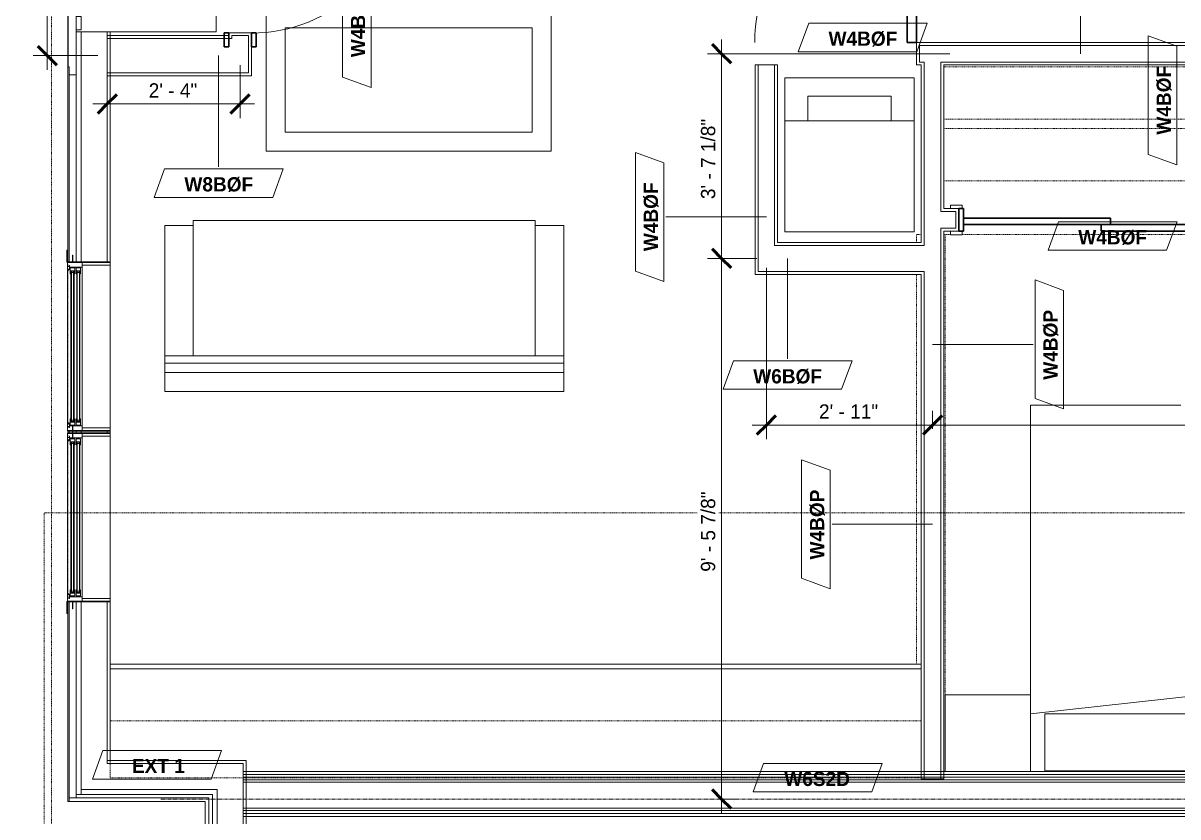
# Model space of a CAD drawing. Header units: inches. Extents: x -4010 to -1814, y 9846 to 12241.
# Drawn here: x -3870.2 to -3627, y 11544.3 to 11711.6 of the extents above; entities that cross this region are included whole.
import ezdxf

# ---------------------------------------------------------------- set-up
doc = ezdxf.new("R2010")
doc.units = ezdxf.units.IN
doc.header["$MEASUREMENT"] = 0
for name, pattern in [('Aligning Line 1_8_', [0.25, 0.125, -0.125]), ('Aligning Line 1_8__2_', [0.25, 0.125, -0.125]), ('Dash', [0.25, 0.125, -0.125]), ('Dash 3_32_', [0.1875, 0.09375, -0.09375])]:
    doc.linetypes.add(name, pattern=pattern)
for name, color, linetype, lineweight in [('0-1', 7, 'Continuous', 5), ('0-2', 7, 'Continuous', 9), ('A-ANNO-DIMS', 211, 'Continuous', 9), ('A-ANNO-DIMS-32', 211, 'Continuous', 9), ('A-DETL-1', 90, 'Dash 3_32_', 18), ('A-DETL-GENF-HDLN-1', 7, 'Dash', 9), ('A-DETL-GENF-HDLN-2', 1, 'Continuous', 18), ('A-DOOR-3', 31, 'Continuous', 9), ('A-DOOR-4', 31, 'Continuous', 30), ('A-DOOR-FRAM-3', 31, 'Continuous', 30), ('A-GENM-1', 7, 'Continuous', 9), ('A-GLAZ', 151, 'Continuous', 18), ('A-GLAZ-1', 10, 'Continuous', 30), ('A-GLAZ-2', 7, 'Continuous', 9), ('A-WALL', 113, 'Continuous', 18), ('A-WALL-1', 7, 'Continuous', 9), ('A-WALL-2', 250, 'Continuous', 18), ('A-WALL-3', 113, 'Continuous', 9), ('A-WALL-IDEN', 211, 'Continuous', 9), ('G-ANNO-SYMB-1', 147, 'Aligning Line 1_8_', 9), ('G-ANNO-SYMB-2', 147, 'Aligning Line 1_8__2_', 9), ('I-FURN', 30, 'Continuous', 9), ('I-FURN-HDLN', 30, 'Dash', 9), ('I-WALL-3', 7, 'Continuous', 9), ('I-WALL-4', 2, 'Continuous', 9), ('P-SANR-FIXT', 6, 'Continuous', 9), ('Q-CASE', 31, 'Continuous', 9), ('Q-CASE-HDLN', 31, 'Dash', 9)]:
    doc.layers.add(name, color=color, linetype=linetype, lineweight=lineweight)
doc.styles.add('Century Gothic', font='ufonts.com_century-gothic.ttf', dxfattribs={"height": 3})
doc.styles.add('Century Gothic_B_1', font='GOTHICB.TTF', dxfattribs={"height": 3})
doc.dimstyles.new('OD_1__HACK_2', dxfattribs={"dimscale": 12, "dimtxt": 3.132505, "dimasz": 0.333333, "dimexe": 0.25, "dimexo": 0.166667, "dimgap": 0.041667, "dimtad": 1, "dimdec": 4, "dimrnd": 0.0625, "dimzin": 3, "dimdsep": 46, "dimlunit": 4, "dimtxsty": 'Century Gothic', "dimblk1": 'OBLIQUE', "dimblk2": 'OBLIQUE', "dimsah": 1, "dimcen": 0.09, "dimdle": 0.25, "dimazin": 0, "dimtfac": 1, "dimtdec": 4, "dimtix": 1, "dimtmove": 0, "dimatfit": 3, "dimfxl": 1, "dimtvp": 1, "dimtfill": 1, "dimfrac": 2, "dimtolj": 1, "dimtzin": 0, "dimarcsym": 2})
doc.dimstyles.new('OD_1__HACK_2_1', dxfattribs={"dimscale": 12, "dimtxt": 3.132505, "dimasz": 0.333333, "dimexe": 0.25, "dimexo": 0.166667, "dimgap": 0.041667, "dimtad": 1, "dimdec": 4, "dimrnd": 0.0625, "dimzin": 3, "dimdsep": 46, "dimlunit": 4, "dimtxsty": 'Century Gothic', "dimblk1": 'OBLIQUE', "dimblk2": 'OBLIQUE', "dimsah": 1, "dimcen": 0.09, "dimdle": 0.25, "dimazin": 0, "dimtfac": 1, "dimtdec": 4, "dimtix": 1, "dimtmove": 0, "dimatfit": 3, "dimfxl": 1, "dimtvp": 1, "dimtfill": 1, "dimfrac": 2, "dimtolj": 1, "dimtzin": 0, "dimarcsym": 2})

# ---------------------------------------------------------------- blocks, each defined once
blk = doc.blocks.new('Window-Double_Hung-Marvin-Essential - ESDH3066 - 2nd Floor-3033825-UNIT PLANS - 2ND _ 3RD FLOOR')
at = {"layer": 'A-DETL-GENF-HDLN-1'}
blk.add_line((16.1, 4.47), (-16.5, 4.47), dxfattribs=at)
at = {"layer": 'A-DETL-GENF-HDLN-2'}
for p, q in [((-19.25, 3.48), (-19.25, 3.44)), ((-17.75, 3.48), (-19.25, 3.48)), ((-19.25, 3.44), (-17.9, 3.44)), ((-17.9, 3.44), (-17.9, 3.33)), ((-17.9, 3.33), (-17.75, 3.33)), ((-17.75, 4.53), (-17.16, 4.53)), ((-17.75, 4.53), (-17.75, 1.44)), ((-17.08, 4.12), (-17.16, 4.53)), ((-17.08, 4.12), (-16.19, 4.12)), ((-16.85, 4.5), (-16.85, 4.12)), ((-16.3, 4.5), (-16.85, 4.5)), ((-16.38, 4.02), (-16.72, 4.02)), ((-16.72, 4.02), (-16.72, 1.44)), ((-15.34, 3.94), (-16.56, 3.94)), ((-16.56, 3), (-16.56, 3.94)), ((-16.56, 3), (-15.34, 3)), ((-15.34, 2.72), (-16.56, 2.72)), ((-16.56, 1.78), (-16.56, 2.72)), ((-16.38, 4.12), (-16.38, 4.02)), ((-16.3, 4.26), (-16.3, 4.5)), ((-16.18, 4.26), (-16.3, 4.26)), ((-16.19, 4.22), (-16.1, 4.22)), ((-16.19, 4.12), (-16.19, 4.22)), ((-16.18, 4.47), (-16.1, 4.47)), ((-16.18, 4.47), (-16.18, 4.26)), ((-16.1, 4.22), (-16.1, 4.47)), ((-15.94, 3.12), (-15.94, 3.84)), ((-15.94, 3.84), (-15.28, 3.84)), ((-15.28, 3.12), (-15.94, 3.12)), ((-15.94, 1.9), (-15.94, 2.62)), ((-15.94, 2.62), (-15.28, 2.62)), ((-15.84, 3.13), (-15.84, 3.82)), ((-15.84, 1.91), (-15.84, 2.6)), ((-15.54, 3.26), (-15.54, 3.7)), ((-15.54, 2.04), (-15.54, 2.48)), ((-15.34, 3.94), (-15.28, 3.88)), ((-15.34, 3), (-15.28, 3.06)), ((-15.34, 2.72), (-15.28, 2.66)), ((-15.28, 3.84), (-15.28, 3.88)), ((-15.28, 3.06), (-15.28, 3.12)), ((-15.28, 2.62), (-15.28, 2.66)), ((15.34, 3.94), (15.28, 3.88)), ((15.28, 3.84), (15.28, 3.88)), ((15.94, 3.84), (15.28, 3.84)), ((15.28, 3.06), (15.28, 3.12)), ((15.28, 3.12), (15.94, 3.12)), ((15.34, 3), (15.28, 3.06)), ((15.34, 2.72), (15.28, 2.66)), ((15.28, 2.62), (15.28, 2.66)), ((15.94, 2.62), (15.28, 2.62)), ((15.34, 3.94), (16.56, 3.94)), ((16.56, 3), (15.34, 3)), ((15.34, 2.72), (16.56, 2.72)), ((15.54, 3.26), (15.54, 3.7)), ((15.54, 2.04), (15.54, 2.48)), ((15.84, 3.13), (15.84, 3.82)), ((15.84, 1.91), (15.84, 2.6)), ((15.94, 3.12), (15.94, 3.84)), ((15.94, 1.9), (15.94, 2.62)), ((16.18, 4.47), (16.1, 4.47)), ((16.1, 4.22), (16.1, 4.47)), ((16.19, 4.22), (16.1, 4.22)), ((16.18, 4.47), (16.18, 4.26)), ((16.18, 4.26), (16.3, 4.26)), ((16.19, 4.12), (16.19, 4.22)), ((17.08, 4.12), (16.19, 4.12)), ((16.3, 4.26), (16.3, 4.5)), ((16.3, 4.5), (16.85, 4.5)), ((16.38, 4.12), (16.38, 4.02)), ((16.38, 4.02), (16.72, 4.02)), ((16.56, 3), (16.56, 3.94)), ((16.56, 1.78), (16.56, 2.72)), ((16.72, 4.02), (16.72, 1.44)), ((16.85, 4.5), (16.85, 4.12)), ((17.08, 4.12), (17.16, 4.53)), ((17.75, 4.53), (17.16, 4.53)), ((17.75, 4.53), (17.75, 1.44)), ((17.75, 3.48), (19.25, 3.48)), ((17.9, 3.33), (17.75, 3.33)), ((17.9, 3.44), (17.9, 3.33)), ((19.25, 3.44), (17.9, 3.44)), ((19.25, 3.48), (19.25, 3.44)), ((-16.72, 1.44), (-17.75, 1.44)), ((-17.13, 1.41), (-17.13, -4.44)), ((-16.56, 1.78), (-15.34, 1.78)), ((-15.28, 1.9), (-15.94, 1.9)), ((-15.34, 1.78), (-15.28, 1.84)), ((-15.28, 1.84), (-15.28, 1.9)), ((15.28, 1.84), (15.28, 1.9)), ((15.28, 1.9), (15.94, 1.9)), ((15.34, 1.78), (15.28, 1.84)), ((16.56, 1.78), (15.34, 1.78)), ((16.72, 1.44), (17.75, 1.44)), ((17.12, -4.44), (17.12, 1.41)), ((-17.13, -4.44), (-17.75, -4.44)), ((17.12, -4.44), (17.75, -4.44))]:
    blk.add_line(p, q, dxfattribs=at)
at = {"layer": 'A-GLAZ'}
for p, q in [((15.84, 3.82), (-15.84, 3.82)), ((15.84, 3.7), (-15.84, 3.7)), ((15.84, 3.26), (-15.84, 3.26)), ((15.84, 3.13), (-15.84, 3.13)), ((15.84, 2.6), (-15.84, 2.6)), ((15.84, 2.48), (-15.84, 2.48)), ((15.84, 2.04), (-15.84, 2.04)), ((15.84, 1.91), (-15.84, 1.91))]:
    blk.add_line(p, q, dxfattribs=at)
at = {"layer": 'A-GLAZ-1'}
for p, q in [((-17.75, 4.53), (-17.75, 1.44)), ((17.75, 1.44), (17.75, 4.53)), ((-17.75, 1.41), (-17.75, -4.44)), ((17.75, -4.44), (17.75, 1.41))]:
    blk.add_line(p, q, dxfattribs=at)
at = {"layer": 'A-GLAZ-2'}
for p, q in [((17.75, 4.53), (-17.75, 4.53)), ((20.27, 4.69), (17.75, 4.69)), ((17.75, 4.69), (17.75, 4.53)), ((17.75, 4.44), (20.27, 4.44)), ((20.27, 4.44), (20.27, 4.69)), ((-17.75, 1.44), (17.75, 1.44)), ((-17.75, -4.44), (17.75, -4.44))]:
    blk.add_line(p, q, dxfattribs=at)
blk = doc.blocks.new('Perforated Panel at Magic-Pak - hvac panel - 3rd floor-2505075-UNIT PLANS - 2ND _ 3RD FLOOR')
at = {"layer": 'A-GLAZ-2'}
for p, q in [((-19.01, 4.44), (19.01, 4.44)), ((-19.01, 4.37), (-19.01, 4.44)), ((19.01, 4.37), (-19.01, 4.37)), ((19.01, 4.44), (19.01, 4.37))]:
    blk.add_line(p, q, dxfattribs=at)
blk = doc.blocks.new('V-Series_EWC4_SPVU_RFA_2015 - 2ND AND 3RD FLOOR-2226480-UNIT PLANS - 2ND _ 3RD FLOOR')
at = {"layer": 'A-GENM-1'}
for p, q in [((-3829.54, 11737.59), (-3858.97, 11737.59)), ((-3858.97, 11737.59), (-3858.97, 11737.15)), ((-3829.54, 11709.71), (-3829.54, 11737.59)), ((-3858.97, 11734.36), (-3858.97, 11737.15)), ((-3858.97, 11737.15), (-3857.97, 11737.15)), ((-3857.97, 11737.15), (-3857.97, 11734.36)), ((-3857.97, 11734.36), (-3858.97, 11734.36)), ((-3858.97, 11734.36), (-3858.97, 11733.86)), ((-3858.97, 11730.87), (-3858.97, 11733.86)), ((-3858.97, 11733.86), (-3857.97, 11733.86)), ((-3857.97, 11733.86), (-3857.97, 11730.87)), ((-3857.97, 11730.87), (-3858.97, 11730.87)), ((-3858.97, 11730.87), (-3858.97, 11730.37)), ((-3858.97, 11727.39), (-3858.97, 11730.37)), ((-3858.97, 11730.37), (-3857.97, 11730.37)), ((-3857.97, 11730.37), (-3857.97, 11727.39)), ((-3857.97, 11727.39), (-3858.97, 11727.39)), ((-3858.97, 11727.39), (-3858.97, 11726.89)), ((-3858.97, 11723.9), (-3858.97, 11726.89)), ((-3858.97, 11726.89), (-3857.97, 11726.89)), ((-3857.97, 11726.89), (-3857.97, 11723.9)), ((-3857.97, 11723.9), (-3858.97, 11723.9)), ((-3858.97, 11723.9), (-3858.97, 11723.4)), ((-3858.97, 11720.42), (-3858.97, 11723.4)), ((-3858.97, 11723.4), (-3857.97, 11723.4)), ((-3857.97, 11723.4), (-3857.97, 11720.42)), ((-3857.97, 11720.42), (-3858.97, 11720.42)), ((-3858.97, 11720.42), (-3858.97, 11719.92)), ((-3858.97, 11716.93), (-3858.97, 11719.92)), ((-3858.97, 11719.92), (-3857.97, 11719.92)), ((-3857.97, 11719.92), (-3857.97, 11716.93)), ((-3857.97, 11716.93), (-3858.97, 11716.93)), ((-3858.97, 11716.93), (-3858.97, 11716.43)), ((-3858.97, 11713.45), (-3858.97, 11716.43)), ((-3858.97, 11716.43), (-3857.97, 11716.43)), ((-3857.97, 11716.43), (-3857.97, 11713.45)), ((-3857.97, 11713.45), (-3858.97, 11713.45)), ((-3858.97, 11713.45), (-3858.97, 11712.95)), ((-3858.97, 11710.15), (-3858.97, 11712.95)), ((-3858.97, 11712.95), (-3857.97, 11712.95)), ((-3857.97, 11712.95), (-3857.97, 11710.15)), ((-3857.97, 11710.15), (-3858.97, 11710.15)), ((-3858.97, 11710.15), (-3858.97, 11709.71)), ((-3858.97, 11709.71), (-3829.54, 11709.71))]:
    blk.add_line(p, q, dxfattribs=at)
blk = doc.blocks.new('Window-Double_Hung-Marvin-Essential - ESDH3066 - 2nd Floor-3033827-UNIT PLANS - 2ND _ 3RD FLOOR')
at = {"layer": 'A-DETL-GENF-HDLN-1'}
blk.add_line((16.1, -4.47), (-16.5, -4.47), dxfattribs=at)
at = {"layer": 'A-DETL-GENF-HDLN-2'}
for p, q in [((-17.13, 4.44), (-17.75, 4.44)), ((-17.13, -1.41), (-17.13, 4.44)), ((17.12, 4.44), (17.75, 4.44)), ((17.12, 4.44), (17.12, -1.41)), ((-16.72, -1.44), (-17.75, -1.44)), ((-17.75, -4.53), (-17.75, -1.44)), ((-16.72, -4.02), (-16.72, -1.44)), ((-16.56, -1.78), (-15.34, -1.78)), ((-16.56, -1.78), (-16.56, -2.72)), ((-15.28, -1.9), (-15.94, -1.9)), ((-15.94, -1.9), (-15.94, -2.62)), ((-15.84, -1.91), (-15.84, -2.6)), ((-15.54, -2.04), (-15.54, -2.48)), ((-15.34, -1.78), (-15.28, -1.84)), ((-15.28, -1.84), (-15.28, -1.9)), ((15.34, -1.78), (15.28, -1.84)), ((15.28, -1.84), (15.28, -1.9)), ((15.28, -1.9), (15.94, -1.9)), ((16.56, -1.78), (15.34, -1.78)), ((15.54, -2.04), (15.54, -2.48)), ((15.84, -1.91), (15.84, -2.6)), ((15.94, -1.9), (15.94, -2.62)), ((16.56, -1.78), (16.56, -2.72)), ((16.72, -4.02), (16.72, -1.44)), ((16.72, -1.44), (17.75, -1.44)), ((17.75, -4.53), (17.75, -1.44)), ((-19.25, -3.48), (-19.25, -3.44)), ((-19.25, -3.44), (-17.9, -3.44)), ((-17.75, -3.48), (-19.25, -3.48)), ((-17.9, -3.44), (-17.9, -3.33)), ((-17.9, -3.33), (-17.75, -3.33)), ((-17.75, -4.53), (-17.16, -4.53)), ((-17.08, -4.12), (-17.16, -4.53)), ((-17.08, -4.12), (-16.19, -4.12)), ((-16.85, -4.5), (-16.85, -4.12)), ((-16.3, -4.5), (-16.85, -4.5)), ((-16.38, -4.02), (-16.72, -4.02)), ((-15.34, -2.72), (-16.56, -2.72)), ((-16.56, -3), (-15.34, -3)), ((-16.56, -3), (-16.56, -3.94)), ((-15.34, -3.94), (-16.56, -3.94)), ((-16.38, -4.12), (-16.38, -4.02)), ((-16.18, -4.26), (-16.3, -4.26)), ((-16.3, -4.26), (-16.3, -4.5)), ((-16.19, -4.12), (-16.19, -4.22)), ((-16.19, -4.22), (-16.1, -4.22)), ((-16.18, -4.47), (-16.18, -4.26)), ((-16.18, -4.47), (-16.1, -4.47)), ((-16.1, -4.22), (-16.1, -4.47)), ((-15.94, -2.62), (-15.28, -2.62)), ((-15.28, -3.12), (-15.94, -3.12)), ((-15.94, -3.12), (-15.94, -3.84)), ((-15.94, -3.84), (-15.28, -3.84)), ((-15.84, -3.13), (-15.84, -3.82)), ((-15.54, -3.26), (-15.54, -3.7)), ((-15.34, -2.72), (-15.28, -2.66)), ((-15.34, -3), (-15.28, -3.06)), ((-15.34, -3.94), (-15.28, -3.88)), ((-15.28, -2.62), (-15.28, -2.66)), ((-15.28, -3.06), (-15.28, -3.12)), ((-15.28, -3.84), (-15.28, -3.88)), ((15.28, -2.62), (15.28, -2.66)), ((15.94, -2.62), (15.28, -2.62)), ((15.34, -2.72), (15.28, -2.66)), ((15.34, -3), (15.28, -3.06)), ((15.28, -3.06), (15.28, -3.12)), ((15.28, -3.12), (15.94, -3.12)), ((15.28, -3.84), (15.28, -3.88)), ((15.94, -3.84), (15.28, -3.84)), ((15.34, -3.94), (15.28, -3.88)), ((15.34, -2.72), (16.56, -2.72)), ((16.56, -3), (15.34, -3)), ((15.34, -3.94), (16.56, -3.94)), ((15.54, -3.26), (15.54, -3.7)), ((15.84, -3.13), (15.84, -3.82)), ((15.94, -3.12), (15.94, -3.84)), ((16.19, -4.22), (16.1, -4.22)), ((16.1, -4.22), (16.1, -4.47)), ((16.18, -4.47), (16.1, -4.47)), ((16.18, -4.47), (16.18, -4.26)), ((16.18, -4.26), (16.3, -4.26)), ((17.08, -4.12), (16.19, -4.12)), ((16.19, -4.12), (16.19, -4.22)), ((16.3, -4.26), (16.3, -4.5)), ((16.3, -4.5), (16.85, -4.5)), ((16.38, -4.12), (16.38, -4.02)), ((16.38, -4.02), (16.72, -4.02)), ((16.56, -3), (16.56, -3.94)), ((16.85, -4.5), (16.85, -4.12)), ((17.08, -4.12), (17.16, -4.53)), ((17.75, -4.53), (17.16, -4.53)), ((17.9, -3.33), (17.75, -3.33)), ((17.75, -3.48), (19.25, -3.48)), ((17.9, -3.44), (17.9, -3.33)), ((19.25, -3.44), (17.9, -3.44)), ((19.25, -3.48), (19.25, -3.44))]:
    blk.add_line(p, q, dxfattribs=at)
at = {"layer": 'A-GLAZ'}
for p, q in [((15.84, -1.91), (-15.84, -1.91)), ((15.84, -2.04), (-15.84, -2.04)), ((15.84, -2.48), (-15.84, -2.48)), ((15.84, -2.6), (-15.84, -2.6)), ((15.84, -3.13), (-15.84, -3.13)), ((15.84, -3.26), (-15.84, -3.26)), ((15.84, -3.7), (-15.84, -3.7)), ((15.84, -3.82), (-15.84, -3.82))]:
    blk.add_line(p, q, dxfattribs=at)
at = {"layer": 'A-GLAZ-1'}
for p, q in [((-17.75, -1.41), (-17.75, 4.44)), ((17.75, 4.44), (17.75, -1.41)), ((-17.75, -4.53), (-17.75, -1.44)), ((17.75, -1.44), (17.75, -4.53))]:
    blk.add_line(p, q, dxfattribs=at)
at = {"layer": 'A-GLAZ-2'}
for p, q in [((-17.75, 4.44), (17.75, 4.44)), ((-17.75, -1.44), (17.75, -1.44)), ((17.75, -4.53), (-17.75, -4.53)), ((17.75, -4.44), (20.27, -4.44)), ((17.75, -4.69), (17.75, -4.53)), ((20.27, -4.69), (17.75, -4.69)), ((20.27, -4.44), (20.27, -4.69))]:
    blk.add_line(p, q, dxfattribs=at)
blk = doc.blocks.new('CTR - 1st Phase - Shell_rvt-1-UNIT PLANS - 2ND _ 3RD FLOOR')
at = {"layer": 'A-WALL-1'}
for p, q in [((-3851.85, 11709.71), (-3858.97, 11709.71)), ((-3858.97, 11709.71), (-3858.97, 11700.63)), ((-3851.85, 11661.2), (-3851.85, 11709.71)), ((-3860.72, 11702.38), (-3860.72, 11663.72)), ((-3860.47, 11702.38), (-3860.66, 11702.38)), ((-3860.47, 11700.63), (-3860.47, 11702.38)), ((-3858.97, 11700.63), (-3860.47, 11700.63)), ((-3857.72, 11661.2), (-3857.69, 11661.2)), ((-3860.72, 11625.7), (-3860.72, 11625.2)), ((-3857.69, 11625.7), (-3857.72, 11625.7)), ((-3851.85, 11625.2), (-3851.85, 11625.7)), ((-3857.72, 11625.2), (-3857.69, 11625.2)), ((-3857.69, 11589.7), (-3857.72, 11589.7)), ((-3851.85, 11556.21), (-3851.85, 11589.7)), ((-3860.72, 11587.18), (-3860.72, 11556.21)), ((-3860.72, 11556.21), (-3860.72, 11547.59)), ((-3823.2, 11556.21), (-3851.85, 11556.21)), ((-3823.2, 11555.59), (-3823.2, 11556.21)), ((-3823.2, 11547.59), (-3823.2, 11555.59)), ((-3860.72, 11547.59), (-3860.47, 11547.59)), ((-3860.47, 11547.59), (-3831.82, 11547.59)), ((-3831.82, 11547.59), (-3831.82, 11434.39)), ((-3823.2, 11434.39), (-3823.2, 11547.59))]:
    blk.add_line(p, q, dxfattribs=at)
at = {"layer": 'A-WALL-2'}
for p, q in [((-3857.97, 11709.71), (-3857.97, 11661.2)), ((-3852.47, 11709.71), (-3852.47, 11661.2)), ((-3860.47, 11700.63), (-3860.47, 11661.2)), ((-3858.97, 11700.63), (-3858.97, 11661.2)), ((-3860.47, 11625.7), (-3860.47, 11625.2)), ((-3858.97, 11625.7), (-3858.97, 11625.2)), ((-3857.97, 11625.7), (-3857.97, 11625.2)), ((-3852.47, 11625.7), (-3852.47, 11625.2)), ((-3860.47, 11589.7), (-3860.47, 11556.21)), ((-3858.97, 11589.7), (-3858.97, 11556.21)), ((-3857.97, 11589.7), (-3857.97, 11556.21)), ((-3852.47, 11589.7), (-3852.47, 11556.21)), ((-3860.47, 11548.34), (-3860.47, 11556.21)), ((-3858.97, 11549.09), (-3858.97, 11556.21)), ((-3857.97, 11555.59), (-3857.97, 11556.21)), ((-3857.97, 11550.09), (-3857.97, 11555.59)), ((-3852.47, 11556.21), (-3851.85, 11556.21)), ((-3852.47, 11555.59), (-3852.47, 11556.21)), ((-3823.82, 11555.59), (-3852.47, 11555.59)), ((-3823.82, 11555.59), (-3823.82, 11550.09)), ((-3857.97, 11549.09), (-3857.97, 11550.09)), ((-3829.32, 11550.09), (-3857.97, 11550.09)), ((-3829.32, 11550.09), (-3829.32, 11549.09)), ((-3823.82, 11550.09), (-3823.82, 11547.59)), ((-3860.47, 11547.59), (-3860.47, 11548.34)), ((-3858.97, 11548.34), (-3860.47, 11548.34)), ((-3858.97, 11548.34), (-3860.47, 11548.34)), ((-3858.97, 11548.34), (-3858.97, 11549.09)), ((-3857.97, 11549.09), (-3858.97, 11549.09)), ((-3857.97, 11549.09), (-3858.97, 11549.09)), ((-3831.07, 11548.34), (-3858.97, 11548.34)), ((-3830.32, 11549.09), (-3857.97, 11549.09)), ((-3831.07, 11548.34), (-3831.07, 11547.59)), ((-3831.07, 11434.39), (-3831.07, 11547.59)), ((-3830.32, 11549.09), (-3830.32, 11548.34)), ((-3830.32, 11548.34), (-3830.32, 11547.59)), ((-3830.32, 11434.39), (-3830.32, 11547.59)), ((-3829.32, 11549.09), (-3829.32, 11547.59)), ((-3829.32, 11434.39), (-3829.32, 11547.59)), ((-3823.82, 11434.39), (-3823.82, 11547.59))]:
    blk.add_line(p, q, dxfattribs=at)
at = {"layer": '0-2'}
for name, p, rotation in [('Perforated Panel at Magic-Pak - hvac panel - 3rd floor-2505075-UNIT PLANS - 2ND _ 3RD FLOOR', (-3856.29, 11721.39), 89.99999999999991), ('Window-Double_Hung-Marvin-Essential - ESDH3066 - 2nd Floor-3033825-UNIT PLANS - 2ND _ 3RD FLOOR', (-3856.29, 11643.45), 89.99999999999991), ('Window-Double_Hung-Marvin-Essential - ESDH3066 - 2nd Floor-3033827-UNIT PLANS - 2ND _ 3RD FLOOR', (-3856.29, 11607.45), 269.9999999999999)]:
    blk.add_blockref(name, p, dxfattribs=dict(at, rotation=rotation))
blk.add_blockref('V-Series_EWC4_SPVU_RFA_2015 - 2ND AND 3RD FLOOR-2226480-UNIT PLANS - 2ND _ 3RD FLOOR', (0, 0), dxfattribs=at)
blk = doc.blocks.new('CTR - 1st Phase -Stairs _ Elevators_rvt-1-UNIT PLANS - 2ND _ 3RD FLOOR')
at = {"layer": 'A-WALL-2'}
for p, q in [((-3581.95, 11553.31), (-3823.82, 11553.31)), ((-3581.95, 11552.69), (-3823.82, 11552.69)), ((-3581.95, 11552.19), (-3823.82, 11552.19)), ((-3581.95, 11551.69), (-3823.82, 11551.69)), ((-3581.95, 11546.19), (-3823.82, 11546.19)), ((-3581.95, 11545.69), (-3823.82, 11545.69)), ((-3581.95, 11545.06), (-3823.82, 11545.06))]:
    blk.add_line(p, q, dxfattribs=at)
at = {"layer": 'G-ANNO-SYMB-1'}
for p in [(-3865.75, 11388.71), (-3429.67, 11608.39)]:
    blk.add_line(p, (-3865.75, 11608.39), dxfattribs=at)
at = {"layer": 'I-WALL-3'}
for p, q in [((-3581.95, 11553.94), (-3823.82, 11553.94)), ((-3823.82, 11553.94), (-3823.82, 11544.44)), ((-3823.82, 11544.44), (-3581.95, 11544.44))]:
    blk.add_line(p, q, dxfattribs=at)
blk = doc.blocks.new('CTR - 1st Phase - Structure_rvt-1-UNIT PLANS - 2ND _ 3RD FLOOR')
at = {"layer": 'G-ANNO-SYMB-2'}
blk.add_line((-3864.19, 9867.01), (-3864.19, 12122.03), dxfattribs=at)
blk = doc.blocks.new('Couch-Both_Arms-Generic - 1-1352606-UNIT PLANS - 2ND _ 3RD FLOOR')
at = {"layer": 'I-FURN'}
for p, q in [((42, 17.5), (-42, 17.5)), ((-42, 17.5), (-42, 13.5)), ((42, 13.5), (42, 17.5)), ((-42, 13.5), (42, 13.5)), ((42, 13.5), (-42, 13.5)), ((-42, 13.5), (-42, 10)), ((42, 10), (42, 13.5)), ((-42, 11.5), (42, 11.5)), ((-42, 10), (-42, -17.5)), ((-42, 10), (42, 10)), ((-36, -17.5), (-36, 10)), ((36, 10), (36, -17.5)), ((42, -17.5), (42, 10)), ((-42, -17.5), (-36, -17.5)), ((-36, -17.5), (-36, -18.5)), ((-36, -18.5), (36, -18.5)), ((36, -18.5), (36, -17.5)), ((36, -17.5), (42, -17.5))]:
    blk.add_line(p, q, dxfattribs=at)
blk = doc.blocks.new('Table-Coffee - one-1352608-UNIT PLANS - 2ND _ 3RD FLOOR')
at = {"layer": 'I-FURN'}
for p, q in [((30.72, 18.75), (-29.28, 18.75)), ((-29.28, 18.75), (-29.28, -11.25)), ((30.72, -11.25), (30.72, 18.75)), ((-25.28, -7.25), (-25.28, 14.75)), ((-25.28, 14.75), (26.72, 14.75)), ((26.72, 14.75), (26.72, -7.25)), ((26.72, -7.25), (-25.28, -7.25)), ((-29.28, -11.25), (30.72, -11.25))]:
    blk.add_line(p, q, dxfattribs=at)
blk = doc.blocks.new('OD_CW_Base Cabinet - OD_CW_Base Cabinet-3857761-UNIT PLANS - 2ND _ 3RD FLOOR')
at = {"layer": 'Q-CASE'}
for p, q in [((0.74, 0), (171.54, 0)), ((0.74, 0), (171.54, 0)), ((171.54, -1), (0.74, -1)), ((0.74, -1), (171.54, -1))]:
    blk.add_line(p, q, dxfattribs=at)
blk = doc.blocks.new('OD_CW_Upper Cabinet - OD_CW_Upper Cabinet-3856836-UNIT PLANS - 2ND _ 3RD FLOOR')
at = {"layer": 'Q-CASE-HDLN'}
for p, q in [((0.74, -24), (0.74, -12)), ((0.74, -12), (171.54, -12)), ((171.54, -12), (171.54, -24)), ((171.54, -24), (0.74, -24))]:
    blk.add_line(p, q, dxfattribs=at)
blk = doc.blocks.new('SLIDING - FLUSH - 5-0 x 6-8-3934327-UNIT PLANS - 2ND _ 3RD FLOOR')
at = {"layer": 'A-DOOR-3'}
for p, q in [((-30.25, 3), (-32.75, 3)), ((-32.75, 3), (-32.75, 2.25)), ((-30.25, 2.25), (-30.25, 3)), ((30.25, 3), (30.25, 2.25)), ((32.75, 3), (30.25, 3)), ((32.75, 2.25), (32.75, 3)), ((-32.75, 2.25), (-30.25, 2.25)), ((30.25, 2.25), (32.75, 2.25)), ((-30.25, -2.5), (-32.75, -2.5)), ((-32.75, -2.5), (-32.75, -3.25)), ((-32.75, -3.25), (-30.25, -3.25)), ((-30.25, -3.25), (-30.25, -2.5)), ((32.75, -2.5), (30.25, -2.5)), ((30.25, -2.5), (30.25, -3.25)), ((30.25, -3.25), (32.75, -3.25)), ((32.75, -3.25), (32.75, -2.5))]:
    blk.add_line(p, q, dxfattribs=at)
at = {"layer": 'A-DOOR-4'}
for p, q in [((1, 2.25), (-30, 2.25)), ((-30, 2.25), (-30, 0.88)), ((-30, 0.88), (1, 0.88)), ((30, 0.88), (-1, 0.88)), ((-1, 0.88), (-1, -0.5)), ((1, 0.88), (1, 2.25)), ((30, -0.5), (30, 0.88)), ((-1, -0.5), (30, -0.5))]:
    blk.add_line(p, q, dxfattribs=at)
at = {"layer": 'A-DOOR-FRAM-3'}
for p, q in [((-30, 2.25), (-31, 2.25)), ((-31, 2.25), (-31, -2.5)), ((-30, -2.5), (-30, 2.25)), ((31, 2.25), (30, 2.25)), ((30, 2.25), (30, -2.5)), ((31, -2.5), (31, 2.25)), ((-31, -2.5), (-30, -2.5)), ((30, -2.5), (31, -2.5))]:
    blk.add_line(p, q, dxfattribs=at)
blk = doc.blocks.new('OD_CW_Closet - OD_CW_Closet-3786619-UNIT PLANS - 2ND _ 3RD FLOOR')
at = {"layer": 'Q-CASE-HDLN'}
for p, q in [((68.99, 24), (0.74, 24)), ((0.74, 24), (0.74, 0)), ((68.99, 0), (68.99, 24)), ((0.74, 13), (68.99, 13)), ((0.74, 11), (68.99, 11)), ((0.74, 0), (68.99, 0))]:
    blk.add_line(p, q, dxfattribs=at)
blk = doc.blocks.new('SWING - SINGLE - FLUSH - 34_ x 80_ - OFFSET PIVOT DOOR AT WASHER_DRYER-3629691-UNIT PLANS - 2ND _ 3RD FLOOR')
at = {"layer": 'A-DOOR-3'}
blk.add_arc((17, 2.37), 34.07, 93.3657, 180, dxfattribs=at)
at = {"layer": 'A-DOOR-4'}
for p, q in [((15, 2.37), (15, 36.38)), ((17, 36.38), (15, 36.38)), ((17, 2.37), (17, 36.38)), ((17, 2.37), (15, 2.37))]:
    blk.add_line(p, q, dxfattribs=at)
blk = doc.blocks.new('Bed-Standard - Queen 60_ x 79_-V78-UNIT PLANS - 2ND _ 3RD FLOOR')
at = {"layer": 'I-FURN'}
for p, q in [((-19.31, 35.82), (-19.31, -41.3)), ((-16.31, 35.7), (-16.31, 23.7)), ((-16.31, 35.7), (37.69, 35.7)), ((37.69, 35.7), (37.69, 23.7)), ((40.69, -41.3), (40.69, 35.82)), ((40.69, 23.7), (-19.31, 17.13)), ((-16.31, 23.7), (37.69, 23.7)), ((-19.31, -41.3), (40.69, -41.3))]:
    blk.add_line(p, q, dxfattribs=at)
at = {"layer": 'I-FURN-HDLN'}
for p, q in [((58.69, -77.3), (58.69, 35.82)), ((64.69, -68.86), (64.69, 13.2)), ((-55.31, -17.36), (-55.31, -51.36)), ((-55.31, -77.3), (-7.94, -77.3)), ((-5.44, -77.3), (55.06, -77.3)), ((57.56, -77.3), (58.94, -77.3)), ((63.69, -77.3), (64.69, -77.3)), ((64.69, -77.3), (64.69, -75.61))]:
    blk.add_line(p, q, dxfattribs=at)
blk = doc.blocks.new('Stacked Washer and Dryer - 26_x25_ - Private-3627842-UNIT PLANS - 2ND _ 3RD FLOOR')
at = {"layer": 'P-SANR-FIXT'}
for p, q in [((0, 13.625), (32.4375, 13.625)), ((0, 13.625), (0, -13.625)), ((23.34375, -13.625), (23.34375, 13.625)), ((32.4375, 13.625), (32.4375, -13.625)), ((28.53125, 8.75), (23.34375, 8.75)), ((28.53125, -8.75), (28.53125, 8.75)), ((23.34375, -8.75), (28.53125, -8.75)), ((32.4375, -13.625), (0, -13.625))]:
    blk.add_line(p, q, dxfattribs=at)
blk = doc.blocks.new('Table-Night Stand - 18_ x 18_ x 24_-V79-UNIT PLANS - 2ND _ 3RD FLOOR')
at = {"layer": 'I-FURN'}
for p, q in [((18.15, 0), (18.15, 16.11)), ((0.15, 0), (18.15, 0))]:
    blk.add_line(p, q, dxfattribs=at)
blk = doc.blocks.new('SWING - SINGLE - FLUSH - 32_ x 80_ - MAGIC PAK DOOR - ACOUSTICAL SEAL-3930378-UNIT PLANS - 2ND _ 3RD FLOOR')
at = {"layer": 'A-DOOR-3'}
blk.add_arc((16, -2.37), 32.07, 180, 266.4241, dxfattribs=at)
at = {"layer": 'A-DOOR-4'}
for p, q in [((14, -2.37), (14, -34.38)), ((16, -2.37), (14, -2.37)), ((16, -2.37), (16, -34.38)), ((16, -34.38), (14, -34.38))]:
    blk.add_line(p, q, dxfattribs=at)
at = {"layer": 'A-DOOR-FRAM-3'}
for p, q in [((-19, 2.38), (-19, 3.38)), ((-19, 3.38), (-16, 3.38)), ((-16, 3.38), (-16, 2.38)), ((16, 2.38), (16, 3.38)), ((16, 3.38), (19, 3.38)), ((19, 3.38), (19, 2.38)), ((-16, 2.38), (-19, 2.38)), ((19, 2.38), (16, 2.38)), ((-19, -2.37), (-16, -2.37)), ((-19, -3.37), (-19, -2.37)), ((-16, -2.37), (-16, -3.37)), ((16, -2.37), (19, -2.37)), ((16, -3.37), (16, -2.37)), ((19, -2.37), (19, -3.37)), ((-16, -3.37), (-19, -3.37)), ((19, -3.37), (16, -3.37))]:
    blk.add_line(p, q, dxfattribs=at)
blk = doc.blocks.new('DIMBLOCK151-UNIT PLANS - 2ND _ 3RD FLOOR')
at = {"layer": 'A-ANNO-DIMS-32'}
for p, q in [((-3678.67, 11626.07), (-3678.67, 11629.9)), ((-3559.67, 11626.07), (-3559.67, 11629.9)), ((-3559.67, 11626.9), (-3678.67, 11626.9)), ((-3678.67, 11626.9), (-3678.67, 11626.07)), ((-3559.67, 11626.9), (-3559.67, 11626.07))]:
    blk.add_line(p, q, dxfattribs=at)
at = {"layer": 'A-ANNO-DIMS-32', "lineweight": 50}
for p, q in [((-3678.67, 11626.9), (-3676.67, 11628.9)), ((-3559.67, 11626.9), (-3557.67, 11628.9)), ((-3678.67, 11626.9), (-3680.67, 11624.9)), ((-3559.67, 11626.9), (-3561.67, 11624.9))]:
    blk.add_line(p, q, dxfattribs=at)
at = {"layer": 'A-ANNO-DIMS-32', "color": 0, "insert": (-3625.59, 11631.24), "char_height": 3, "width": 15.394, "attachment_point": 1, "line_spacing_factor": 0.984502, "style": 'Century Gothic', "bg_fill": 3, "box_fill_scale": 1.25, "bg_fill_color": 256, "bg_fill_true_color": 13158600, "bg_fill_transparency": 0}
blk.add_mtext('9\' - 11"', dxfattribs=at)
blk = doc.blocks.new('_Oblique')
at = {"color": 0, "linetype": 'ByBlock', "lineweight": -2}
blk.add_line((-0.5, -0.5), (0.5, 0.5), dxfattribs=at)
blk = doc.blocks.new('DIMBLOCK152-UNIT PLANS - 2ND _ 3RD FLOOR')
at = {"layer": 'A-ANNO-DIMS-32'}
for p, q in [((-3713.67, 11659.99), (-3713.67, 11623.9)), ((-3713.67, 11626.9), (-3713.67, 11659.99)), ((-3678.67, 11626.07), (-3678.67, 11629.9)), ((-3678.67, 11626.9), (-3716.67, 11626.9)), ((-3678.67, 11626.9), (-3678.67, 11626.07))]:
    blk.add_line(p, q, dxfattribs=at)
at = {"layer": 'A-ANNO-DIMS-32', "lineweight": 50}
for p, q in [((-3713.67, 11626.9), (-3711.67, 11628.9)), ((-3678.67, 11626.9), (-3676.67, 11628.9)), ((-3713.67, 11626.9), (-3715.67, 11624.9)), ((-3678.67, 11626.9), (-3680.67, 11624.9))]:
    blk.add_line(p, q, dxfattribs=at)
at = {"layer": 'A-ANNO-DIMS-32', "color": 0, "insert": (-3702.59, 11631.24), "char_height": 3, "width": 15.394, "attachment_point": 1, "line_spacing_factor": 0.984502, "style": 'Century Gothic', "bg_fill": 3, "box_fill_scale": 1.25, "bg_fill_color": 256, "bg_fill_true_color": 13158600, "bg_fill_transparency": 0}
blk.add_mtext('2\' - 11"', dxfattribs=at)
blk = doc.blocks.new('DIMBLOCK154-UNIT PLANS - 2ND _ 3RD FLOOR')
at = {"layer": 'A-ANNO-DIMS-32'}
for p, q in [((-3715.67, 11661.99), (-3726.09, 11661.99)), ((-3723.09, 11545.11), (-3723.09, 11661.99)), ((-3723.09, 11661.99), (-3715.67, 11661.99)), ((-3723.92, 11548.11), (-3720.09, 11548.11)), ((-3723.09, 11548.11), (-3723.92, 11548.11))]:
    blk.add_line(p, q, dxfattribs=at)
at = {"layer": 'A-ANNO-DIMS-32', "lineweight": 50}
for p, q in [((-3723.09, 11661.99), (-3725.09, 11663.99)), ((-3723.09, 11661.99), (-3721.09, 11659.99)), ((-3723.09, 11548.11), (-3725.09, 11550.11)), ((-3723.09, 11548.11), (-3721.09, 11546.11))]:
    blk.add_line(p, q, dxfattribs=at)
at = {"layer": 'A-ANNO-DIMS-32', "color": 0, "insert": (-3727.44, 11595.98), "char_height": 3, "width": 21.7784, "attachment_point": 1, "rotation": 90, "line_spacing_factor": 0.984502, "style": 'Century Gothic', "bg_fill": 3, "box_fill_scale": 1.25, "bg_fill_color": 256, "bg_fill_true_color": 13158600, "bg_fill_transparency": 0}
blk.add_mtext('9\' - 5 7/8"', dxfattribs=at)
blk = doc.blocks.new('DIMBLOCK155-UNIT PLANS - 2ND _ 3RD FLOOR')
at = {"layer": 'A-ANNO-DIMS-32'}
for p, q in [((-3723.09, 11661.99), (-3723.09, 11708.11)), ((-3675.05, 11705.11), (-3726.09, 11705.11)), ((-3723.09, 11705.11), (-3675.05, 11705.11)), ((-3715.67, 11661.99), (-3726.09, 11661.99)), ((-3723.09, 11661.99), (-3715.67, 11661.99))]:
    blk.add_line(p, q, dxfattribs=at)
at = {"layer": 'A-ANNO-DIMS-32', "lineweight": 50}
for p, q in [((-3723.09, 11705.11), (-3725.09, 11707.11)), ((-3723.09, 11705.11), (-3721.09, 11703.11)), ((-3723.09, 11661.99), (-3725.09, 11663.99)), ((-3723.09, 11661.99), (-3721.09, 11659.99))]:
    blk.add_line(p, q, dxfattribs=at)
at = {"layer": 'A-ANNO-DIMS-32', "color": 0, "insert": (-3727.44, 11674.48), "char_height": 3, "width": 21.7784, "attachment_point": 1, "rotation": 90, "line_spacing_factor": 0.984502, "style": 'Century Gothic', "bg_fill": 3, "box_fill_scale": 1.25, "bg_fill_color": 256, "bg_fill_true_color": 13158600, "bg_fill_transparency": 0}
blk.add_mtext('3\' - 7 1/8"', dxfattribs=at)
blk = doc.blocks.new('DIMBLOCK289-UNIT PLANS - 2ND _ 3RD FLOOR')
at = {"layer": 'A-ANNO-DIMS-32'}
for p, q in [((-3865.08, 11752.71), (-3865.08, 11701.71)), ((-3847.5, 11749.71), (-3868.08, 11749.71)), ((-3865.08, 11749.71), (-3847.5, 11749.71)), ((-3854.47, 11704.71), (-3868.08, 11704.71)), ((-3865.08, 11704.71), (-3854.47, 11704.71))]:
    blk.add_line(p, q, dxfattribs=at)
at = {"layer": 'A-ANNO-DIMS-32', "lineweight": 50}
for p, q in [((-3865.08, 11749.71), (-3867.08, 11751.71)), ((-3865.08, 11749.71), (-3863.08, 11747.71)), ((-3865.08, 11704.71), (-3867.08, 11706.71)), ((-3865.08, 11704.71), (-3863.08, 11702.71))]:
    blk.add_line(p, q, dxfattribs=at)
at = {"layer": 'A-ANNO-DIMS-32', "color": 0, "insert": (-3869.42, 11721.97), "char_height": 3, "width": 12.5897, "attachment_point": 1, "rotation": 90, "line_spacing_factor": 0.984502, "style": 'Century Gothic', "bg_fill": 3, "box_fill_scale": 1.25, "bg_fill_color": 256, "bg_fill_true_color": 13158600, "bg_fill_transparency": 0}
blk.add_mtext('3\' - 9"', dxfattribs=at)
blk = doc.blocks.new('DIMBLOCK315-UNIT PLANS - 2ND _ 3RD FLOOR')
at = {"layer": 'A-ANNO-DIMS-32'}
for p, q in [((-3824.47, 11702.71), (-3824.47, 11691.54)), ((-3824.47, 11694.54), (-3824.47, 11702.71)), ((-3852.47, 11698.46), (-3852.47, 11691.54)), ((-3852.47, 11694.54), (-3852.47, 11698.46)), ((-3855.47, 11694.54), (-3821.47, 11694.54))]:
    blk.add_line(p, q, dxfattribs=at)
at = {"layer": 'A-ANNO-DIMS-32', "lineweight": 50}
for p, q in [((-3852.47, 11694.54), (-3850.47, 11696.54)), ((-3824.47, 11694.54), (-3822.47, 11696.54)), ((-3852.47, 11694.54), (-3854.47, 11692.54)), ((-3824.47, 11694.54), (-3826.47, 11692.54))]:
    blk.add_line(p, q, dxfattribs=at)
at = {"layer": 'A-ANNO-DIMS-32', "color": 0, "insert": (-3843.72, 11698.88), "char_height": 3, "width": 12.5897, "attachment_point": 1, "line_spacing_factor": 0.984502, "style": 'Century Gothic', "bg_fill": 3, "box_fill_scale": 1.25, "bg_fill_color": 256, "bg_fill_true_color": 13158600, "bg_fill_transparency": 0}
blk.add_mtext('2\' - 4"', dxfattribs=at)
blk = doc.blocks.new('Wall Tag - Arch Wall-3956453-UNIT PLANS - 2ND _ 3RD FLOOR')
at = {"layer": 'A-WALL-IDEN'}
for p, q in [((-0.3561, 0.0937), (-0.4244, -0.0937)), ((0.4244, 0.0937), (-0.3561, 0.0937)), ((0.3561, -0.0937), (0.4244, 0.0937)), ((-0.4244, -0.0937), (0.3561, -0.0937))]:
    blk.add_line(p, q, dxfattribs=at)

msp = doc.modelspace()

# ---------------------------------------------------------------- linework, layer by layer
at = {"layer": 'A-DETL-1'}
msp.add_line((-3487.29874, 11548.1144), (-3841.29874, 11548.1144), dxfattribs=at)
at = {"layer": 'A-WALL'}
for p, q in [((-3826.22374, 11708.3394), (-3852.47374, 11708.3394)), ((-3826.22374, 11708.9644), (-3826.22374, 11708.3394)), ((-3822.72374, 11708.9644), (-3822.72374, 11701.0894)), ((-3681.42374, 11706.8644), (-3681.42374, 11703.3644)), ((-3673.05333, 11706.8644), (-3681.42374, 11706.8644)), ((-3603.92374, 11706.8644), (-3673.05333, 11706.8644)), ((-3681.42374, 11703.3644), (-3680.42374, 11703.3644)), ((-3680.42374, 11703.3644), (-3680.42374, 11664.7394)), ((-3676.92374, 11703.3644), (-3673.05333, 11703.3644)), ((-3676.92374, 11703.3644), (-3676.92374, 11671.8644)), ((-3607.42374, 11703.3644), (-3673.05333, 11703.3644)), ((-3822.72374, 11701.0894), (-3852.47374, 11701.0894)), ((-3715.42374, 11659.2394), (-3715.42374, 11702.7394)), ((-3711.92374, 11664.7394), (-3711.92374, 11702.7394)), ((-3673.79874, 11671.8644), (-3676.92374, 11671.8644)), ((-3673.79874, 11668.3644), (-3673.79874, 11671.8644)), ((-3676.92374, 11668.3644), (-3673.79874, 11668.3644)), ((-3676.92374, 11668.3644), (-3676.92374, 11552.3644)), ((-3711.92374, 11664.7394), (-3680.42374, 11664.7394)), ((-3715.42374, 11659.2394), (-3680.42374, 11659.2394)), ((-3680.42374, 11659.2394), (-3680.42374, 11552.3644))]:
    msp.add_line(p, q, dxfattribs=at)
at = {"layer": 'A-WALL-3'}
for p, q in [((-3822.09874, 11709.5269), (-3826.84874, 11709.5269)), ((-3826.84874, 11709.5269), (-3826.84874, 11708.9644)), ((-3826.22374, 11708.9644), (-3822.72374, 11708.9644)), ((-3822.09874, 11708.9644), (-3822.09874, 11709.5269)), ((-3673.05333, 11707.4894), (-3682.04874, 11707.4894)), ((-3682.04874, 11707.4894), (-3682.04874, 11702.7394)), ((-3603.29874, 11707.4894), (-3673.05333, 11707.4894)), ((-3716.04874, 11702.7394), (-3716.04874, 11658.6144)), ((-3711.29874, 11702.7394), (-3716.04874, 11702.7394)), ((-3711.29874, 11665.3644), (-3711.29874, 11702.7394)), ((-3682.04874, 11702.7394), (-3681.04874, 11702.7394)), ((-3681.04874, 11702.7394), (-3681.04874, 11665.3644)), ((-3676.29874, 11702.7394), (-3673.05333, 11702.7394)), ((-3676.29874, 11672.4894), (-3676.29874, 11702.7394)), ((-3673.05333, 11702.7394), (-3608.04874, 11702.7394)), ((-3673.17374, 11672.4894), (-3676.29874, 11672.4894)), ((-3673.17374, 11667.7394), (-3673.17374, 11672.4894)), ((-3676.29874, 11667.7394), (-3673.17374, 11667.7394)), ((-3676.29874, 11552.3644), (-3676.29874, 11667.7394)), ((-3681.04874, 11665.3644), (-3711.29874, 11665.3644)), ((-3716.04874, 11658.6144), (-3681.04874, 11658.6144)), ((-3681.04874, 11658.6144), (-3681.04874, 11552.3644)), ((-3681.04874, 11552.3644), (-3676.29874, 11552.3644))]:
    msp.add_line(p, q, dxfattribs=at)
at = {"layer": 'A-WALL-IDEN'}
for p, q in [((-3647.49006, 11705.1144), (-3647.49006, 11726.27124)), ((-3678.67374, 11606.00296), (-3699.83058, 11606.00296))]:
    msp.add_line(p, q, dxfattribs=at)
at = {"layer": 'I-WALL-4'}
for p, q in [((-3826.84874, 11708.9644), (-3852.47374, 11708.9644)), ((-3852.47374, 11708.9644), (-3852.47374, 11700.4644)), ((-3822.09874, 11700.4644), (-3822.09874, 11708.9644)), ((-3852.47374, 11700.4644), (-3822.09874, 11700.4644))]:
    msp.add_line(p, q, dxfattribs=at)

# ---------------------------------------------------------------- block references
at = {"layer": '0-1'}
for name in ['CTR - 1st Phase - Shell_rvt-1-UNIT PLANS - 2ND _ 3RD FLOOR', 'CTR - 1st Phase -Stairs _ Elevators_rvt-1-UNIT PLANS - 2ND _ 3RD FLOOR', 'CTR - 1st Phase - Structure_rvt-1-UNIT PLANS - 2ND _ 3RD FLOOR']:
    msp.add_blockref(name, (0, 0), dxfattribs=at)
at = {"layer": 'A-DOOR-3'}
for name, p, rotation in [('SWING - SINGLE - FLUSH - 32_ x 80_ - MAGIC PAK DOOR - ACOUSTICAL SEAL-3930378-UNIT PLANS - 2ND _ 3RD FLOOR', (-3824.47374, 11725.5269), 90.00000000000827), ('SLIDING - FLUSH - 5-0 x 6-8-3934327-UNIT PLANS - 2ND _ 3RD FLOOR', (-3642.17374, 11669.9894), 180)]:
    msp.add_blockref(name, p, dxfattribs=dict(at, rotation=rotation))
msp.add_blockref('SWING - SINGLE - FLUSH - 34_ x 80_ - OFFSET PIVOT DOOR AT WASHER_DRYER-3629691-UNIT PLANS - 2ND _ 3RD FLOOR', (-3699.04874, 11705.1144), dxfattribs=at)
at = {"layer": 'A-WALL-IDEN', "xscale": 31.99999999999999, "yscale": 31.99999999999999, "zscale": 31.99999999999999, "rotation": 89.99999999999991}
for p in [(-3799.89888, 11711.59325), (-3630.2486, 11695.27887), (-3738.2486, 11670.73422), (-3703.2486, 11606.00296)]:
    msp.add_blockref('Wall Tag - Arch Wall-3956453-UNIT PLANS - 2ND _ 3RD FLOOR', p, dxfattribs=at)
at = {"layer": 'A-WALL-IDEN', "xscale": 31.99999999999999, "yscale": 31.99999999999999, "zscale": 31.99999999999999}
for p in [(-3828.99755, 11677.85547), (-3640.7794, 11666.69638), (-3841.96124, 11555.31991)]:
    msp.add_blockref('Wall Tag - Arch Wall-3956453-UNIT PLANS - 2ND _ 3RD FLOOR', p, dxfattribs=at)
at = {"layer": 'I-FURN'}
msp.add_blockref('Table-Coffee - one-1352608-UNIT PLANS - 2ND _ 3RD FLOOR', (-3789.69596, 11695.84093), dxfattribs=at)
at = {"layer": 'I-FURN', "rotation": 180}
for name, p in [('Couch-Both_Arms-Generic - 1-1352606-UNIT PLANS - 2ND _ 3RD FLOOR', (-3798.34418, 11651.44544)), ('Bed-Standard - Queen 60_ x 79_-V78-UNIT PLANS - 2ND _ 3RD FLOOR', (-3617.36021, 11589.7554)), ('Table-Night Stand - 18_ x 18_ x 24_-V79-UNIT PLANS - 2ND _ 3RD FLOOR', (-3657.90174, 11570.05048))]:
    msp.add_blockref(name, p, dxfattribs=at)
at = {"layer": 'P-SANR-FIXT', "rotation": 90.00000000000445}
msp.add_blockref('Stacked Washer and Dryer - 26_x25_ - Private-3627842-UNIT PLANS - 2ND _ 3RD FLOOR', (-3696.17374, 11667.6144), dxfattribs=at)
at = {"layer": 'Q-CASE'}
for name, p in [('OD_CW_Closet - OD_CW_Closet-3786619-UNIT PLANS - 2ND _ 3RD FLOOR', (-3677.03644, 11678.32572)), ('OD_CW_Base Cabinet - OD_CW_Base Cabinet-3857761-UNIT PLANS - 2ND _ 3RD FLOOR', (-3852.58644, 11576.5519)), ('OD_CW_Upper Cabinet - OD_CW_Upper Cabinet-3856836-UNIT PLANS - 2ND _ 3RD FLOOR', (-3852.58644, 11576.5519))]:
    msp.add_blockref(name, p, dxfattribs=at)

# ---------------------------------------------------------------- texts
at = {"layer": 'A-WALL-IDEN', "char_height": 3, "attachment_point": 1, "rotation": 90, "style": 'Century Gothic_B_1'}
for s, insert, width in [('W4BØF', (-3801.14641, 11704.37733), 17.372), ('W4BØF', (-3631.49613, 11688.06295), 17.372), ('W4BØF', (-3739.49613, 11663.5183), 17.372), ('W4BØP', (-3655.34641, 11636.43572), 17.877), ('W4BØP', (-3704.49613, 11598.57287), 17.877)]:
    msp.add_mtext(s, dxfattribs=dict(at, insert=insert, width=width))
at = {"layer": 'A-WALL-IDEN', "char_height": 3, "attachment_point": 1, "style": 'Century Gothic_B_1'}
for s, insert, width in [('W8BØF', (-3836.21347, 11679.103), 17.372), ('W4BØF', (-3647.99532, 11667.94391), 17.372), ('EXT 1', (-3847.2622, 11556.56745), 12.726), ('W6S2D', (-3709.89428, 11553.85495), 16.867)]:
    msp.add_mtext(s, dxfattribs=dict(at, insert=insert, width=width))

# ---------------------------------------------------------------- next in the draw order: dimensions: what is measured, and where the dimension line sits
at = {"layer": 'A-ANNO-DIMS'}
dim = msp.add_linear_dim(base=(-3865.07762, 11704.7144), p1=(-3845.49786, 11749.7144), p2=(-3852.47374, 11704.7144), angle=90, dimstyle='OD_1__HACK_2_1', override={"dimpost": '<>', "dimfxl": 45.537488}, dxfattribs=at)
dim.commit()
dim.dimension.update_dxf_attribs({"geometry": 'DIMBLOCK289-UNIT PLANS - 2ND _ 3RD FLOOR', "text_midpoint": (-3867.15308, 11727.2144)})
dim = msp.add_linear_dim(base=(-3678.67374, 11626.89789), p1=(-3559.67374, 11624.06946), p2=(-3678.67374, 11624.06946), dimstyle='OD_1__HACK_2', override={"dimpost": '<>', "dimfxl": 119}, dxfattribs=at)
dim.commit()
dim.dimension.update_dxf_attribs({"geometry": 'DIMBLOCK151-UNIT PLANS - 2ND _ 3RD FLOOR', "text_midpoint": (-3619.17374, 11628.97335)})

# ---------------------------------------------------------------- next in the draw order: block references
at = {"layer": 'A-WALL-IDEN', "xscale": 31.99999999999999, "yscale": 31.99999999999999, "zscale": 31.99999999999999, "rotation": 89.99999999999991}
msp.add_blockref('Wall Tag - Arch Wall-3956453-UNIT PLANS - 2ND _ 3RD FLOOR', (-3654.09888, 11643.86581), dxfattribs=at)

# ---------------------------------------------------------------- next in the draw order: dimensions: what is measured, and where the dimension line sits
at = {"layer": 'A-ANNO-DIMS'}
for base, p1, p2, dimstyle, override, picture, middle in [((-3824.47374, 11694.53633), (-3852.47374, 11700.4644), (-3824.47374, 11704.7144), 'OD_1__HACK_2_1', {"dimpost": '<>', "dimfxl": 28.320708}, 'DIMBLOCK315-UNIT PLANS - 2ND _ 3RD FLOOR', (-3838.47374, 11696.57406)), ((-3713.67374, 11626.89789), (-3678.67374, 11624.06946), (-3713.67374, 11661.9894), 'OD_1__HACK_2', {"dimpost": '<>', "dimfxl": 51.603502}, 'DIMBLOCK152-UNIT PLANS - 2ND _ 3RD FLOOR', (-3696.17374, 11628.93562))]:
    dim = msp.add_linear_dim(base=base, p1=p1, p2=p2, dimstyle=dimstyle, override=override, dxfattribs=at)
    dim.commit()
    dim.dimension.update_dxf_attribs({"geometry": picture, "text_midpoint": middle})

# ---------------------------------------------------------------- next in the draw order: linework, layer by layer
at = {"layer": 'A-WALL-IDEN'}
for p, q in [((-3828.99755, 11704.7144), (-3828.99755, 11681.27348)), ((-3678.67374, 11643.86581), (-3657.51689, 11643.86581))]:
    msp.add_line(p, q, dxfattribs=at)

# ---------------------------------------------------------------- next in the draw order: dimensions: what is measured, and where the dimension line sits
at = {"layer": 'A-ANNO-DIMS'}
dim = msp.add_linear_dim(base=(-3723.09064, 11661.9894), p1=(-3725.91907, 11548.1144), p2=(-3713.67374, 11661.9894), angle=90, dimstyle='OD_1__HACK_2', override={"dimpost": '<>', "dimfxl": 114.531497}, dxfattribs=at)
dim.commit()
dim.dimension.update_dxf_attribs({"geometry": 'DIMBLOCK154-UNIT PLANS - 2ND _ 3RD FLOOR', "text_midpoint": (-3725.33231, 11605.0519)})

# ---------------------------------------------------------------- next in the draw order: block references
at = {"layer": 'A-WALL-IDEN', "xscale": 31.99999999999999, "yscale": 31.99999999999999, "zscale": 31.99999999999999}
for p in [(-3709.21753, 11637.41453), (-3702.88624, 11552.60741)]:
    msp.add_blockref('Wall Tag - Arch Wall-3956453-UNIT PLANS - 2ND _ 3RD FLOOR', p, dxfattribs=at)

# ---------------------------------------------------------------- next in the draw order: texts
at = {"layer": 'A-WALL-IDEN', "insert": (-3716.43345, 11638.66207), "char_height": 3, "width": 17.372, "attachment_point": 1, "style": 'Century Gothic_B_1'}
msp.add_mtext('W6BØF', dxfattribs=at)

# ---------------------------------------------------------------- next in the draw order: dimensions: what is measured, and where the dimension line sits
at = {"layer": 'A-ANNO-DIMS'}
dim = msp.add_linear_dim(base=(-3723.09064, 11705.1144), p1=(-3713.67374, 11661.9894), p2=(-3673.05333, 11705.1144), angle=90, dimstyle='OD_1__HACK_2', override={"dimpost": '<>', "dimfxl": 59.243425}, dxfattribs=at)
dim.commit()
dim.dimension.update_dxf_attribs({"geometry": 'DIMBLOCK155-UNIT PLANS - 2ND _ 3RD FLOOR', "text_midpoint": (-3725.33231, 11683.5519)})

# ---------------------------------------------------------------- next in the draw order: linework, layer by layer
at = {"layer": 'A-WALL-IDEN'}
for p, q in [((-3713.67374, 11670.73422), (-3734.83058, 11670.73422)), ((-3709.21753, 11661.9894), (-3709.21753, 11640.83255))]:
    msp.add_line(p, q, dxfattribs=at)

# ---------------------------------------------------------------- next in the draw order: block references
at = {"layer": 'A-WALL-IDEN', "xscale": 31.99999999999999, "yscale": 31.99999999999999, "zscale": 31.99999999999999}
msp.add_blockref('Wall Tag - Arch Wall-3956453-UNIT PLANS - 2ND _ 3RD FLOOR', (-3693.36353, 11708.53241), dxfattribs=at)

# ---------------------------------------------------------------- next in the draw order: texts
at = {"layer": 'A-WALL-IDEN', "insert": (-3700.57945, 11709.77995), "char_height": 3, "width": 17.372, "attachment_point": 1, "style": 'Century Gothic_B_1'}
msp.add_mtext('W4BØF', dxfattribs=at)

doc.saveas('drawing.dxf')
